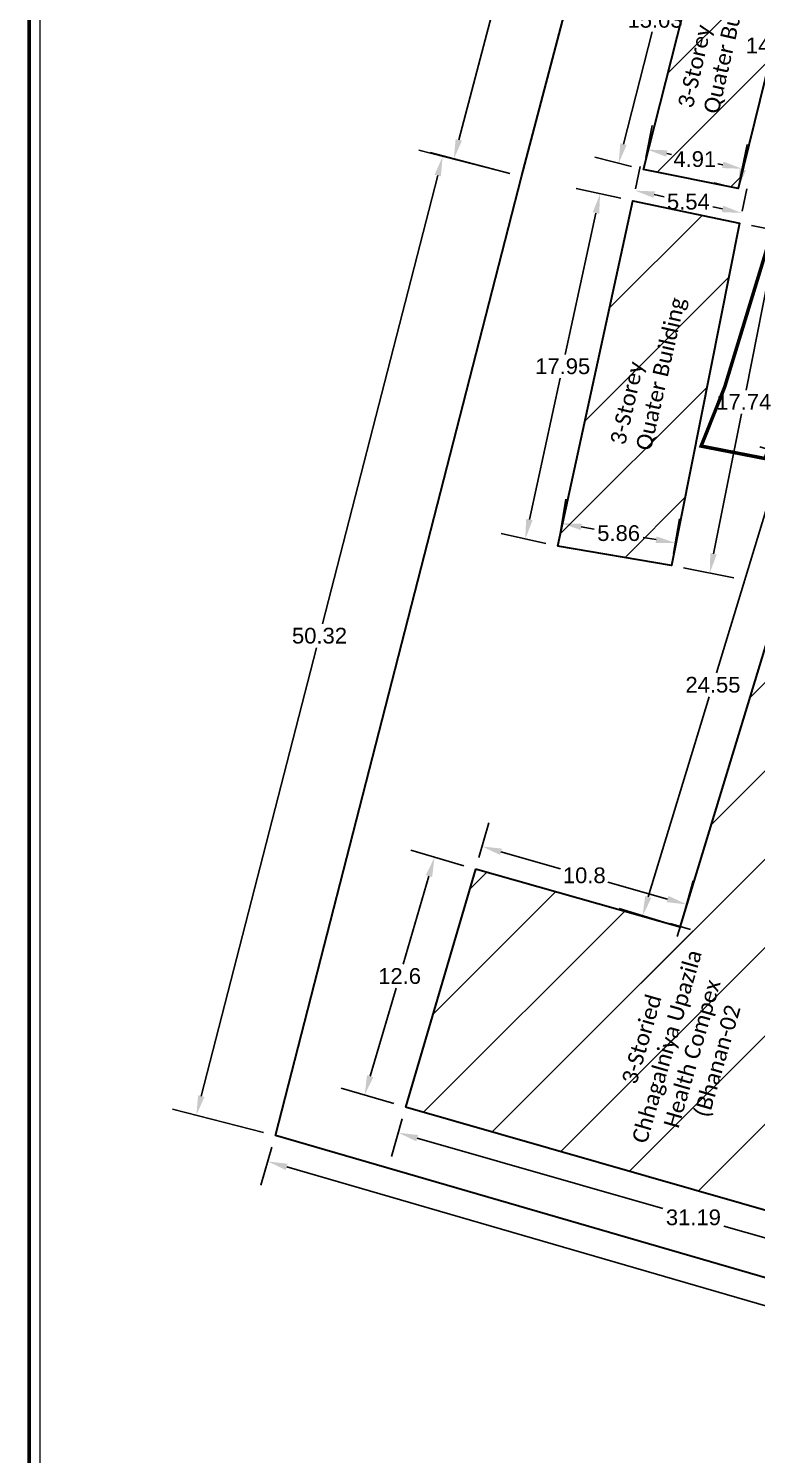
# Model space of a CAD drawing. Header units: metres. Extents: x 347471 to 695982, y 2547992 to 5097170.
# Drawn here: x 347471 to 347507.9, y 2548522.7 to 2548595.2 of the extents above; entities that cross this region are included whole.
import ezdxf

# ---------------------------------------------------------------- set-up
doc = ezdxf.new("R2010")
doc.units = ezdxf.units.M
doc.header["$PDMODE"] = 1
doc.header["$PDSIZE"] = -1
for name, color, linetype in [('Dim', 1, 'Continuous'), ('Gate', 1, 'Continuous'), ('KITCHEN', 16, 'Continuous'), ('pucca building', 140, 'Continuous'), ('QBLDG', 7, 'Continuous')]:
    doc.layers.add(name, color=color, linetype=linetype)
doc.layers.add('Frame', color=7, linetype='Continuous', lineweight=30, true_color=0xff6d34)
doc.layers.add('Paved Road', color=201, linetype='Continuous', lineweight=18)
doc.layers.add('Property Line', color=1, linetype='Continuous', lineweight=30)
doc.styles.add('SFTR_Arial', font='arial.ttf')
doc.dimstyles.new('ISO-25', dxfattribs={"dimtxt": 2.5, "dimasz": 2.5, "dimexe": 1.25, "dimexo": 0.625, "dimtad": 1, "dimtxsty": 'Standard', "dimcen": 2.5, "dimadec": 0, "dimazin": 0, "dimtfac": 1, "dimtmove": 0, "dimatfit": 3, "dimfxl": 1, "dimarcsym": 0})
pattern_1 = [(45, (-358.141, 2.8265), (-2.2450640303, 2.2450640303), [])]

# ---------------------------------------------------------------- blocks, each defined once
blk = doc.blocks.new('Cross')
at = {"color": 0, "linetype": 'Continuous', "flags": 128}
for points in [[(0.54, 0), (-0.533, 0)], [(0, 0.534), (0, -0.534)]]:
    blk.add_lwpolyline(points, dxfattribs=at)
blk = doc.blocks.new('le')
for points in [[(348291.604, 2548623.118), (348291.604, 2548472.277), (348077.433, 2548472.277), (348077.433, 2548623.118)], [(348291.577, 2548623.09), (348291.577, 2548472.305), (348077.461, 2548472.305), (348077.461, 2548623.09)]]:
    blk.add_lwpolyline(points, close=True)
at = {"layer": 'Frame', "color": 7, "linetype": 'Continuous', "lineweight": 60}
blk.add_lwpolyline([(348291.577, 2548623.09), (348291.577, 2548472.305), (348077.461, 2548472.305), (348077.461, 2548623.09)], close=True, dxfattribs=at)
at = {"layer": 'Frame', "color": 7, "lineweight": 15}
blk.add_lwpolyline([(348257.356, 2548473.065, -0.414214), (348257.102, 2548472.811), (348078.221, 2548472.811, -0.414214), (348077.967, 2548473.065), (348077.967, 2548622.33, -0.414214), (348078.221, 2548622.584), (348257.102, 2548622.584, -0.414214), (348257.356, 2548622.33), (348257.356, 2548473.065)], format="xyb", dxfattribs=at)
blk = doc.blocks.new('*D29')
at = {"layer": 'Defpoints', "color": 0, "transparency": 16777216}
for p in [(347483.492, 2548538.898), (347483.107, 2548537.576), (347562.441, 2548515.945)]:
    blk.add_point(p, dxfattribs=at)
at = {"layer": 'Dim', "color": 0, "lineweight": -2, "transparency": 16777216}
for p, q in [((347483.317, 2548538.298), (347482.758, 2548536.375)), ((347484.067, 2548537.296), (347521.035, 2548526.548)), ((347561.096, 2548514.901), (347524.128, 2548525.649)), ((347562.267, 2548515.344), (347561.707, 2548513.421))]:
    blk.add_line(p, q, dxfattribs=at)
at = {"layer": 'Dim', "color": 0, "transparency": 16777216}
for points in [[(347484.114, 2548537.456), (347484.021, 2548537.136), (347483.107, 2548537.576)], [(347561.143, 2548515.061), (347561.05, 2548514.741), (347562.056, 2548514.622)]]:
    blk.add_solid(points, dxfattribs=at)
at = {"layer": 'Dim', "color": 0, "transparency": 16777216, "insert": (347522.582, 2548526.099), "char_height": 0.8, "attachment_point": 5, "style": 'SFTR_Arial'}
blk.add_mtext('82.22', dxfattribs=at)
blk = doc.blocks.new('*D30')
at = {"layer": 'Defpoints', "color": 0, "transparency": 16777216}
for p in [(347491.988, 2548588.665), (347496, 2548587.636), (347483.492, 2548538.898)]:
    blk.add_point(p, dxfattribs=at)
at = {"layer": 'Dim', "color": 0, "lineweight": -2, "transparency": 16777216}
for p, q in [((347495.395, 2548587.791), (347490.778, 2548588.976)), ((347491.74, 2548587.696), (347485.89, 2548564.905)), ((347479.729, 2548540.897), (347485.578, 2548563.688)), ((347482.886, 2548539.054), (347478.269, 2548540.239))]:
    blk.add_line(p, q, dxfattribs=at)
at = {"layer": 'Dim', "color": 0, "transparency": 16777216}
for points in [[(347491.578, 2548587.738), (347491.901, 2548587.655), (347491.988, 2548588.665)], [(347479.567, 2548540.938), (347479.89, 2548540.855), (347479.48, 2548539.928)]]:
    blk.add_solid(points, dxfattribs=at)
at = {"layer": 'Dim', "color": 0, "transparency": 16777216, "insert": (347485.734, 2548564.297), "char_height": 0.8, "attachment_point": 5, "style": 'SFTR_Arial'}
blk.add_mtext('50.32', dxfattribs=at)
blk = doc.blocks.new('*D31')
at = {"layer": 'Defpoints', "color": 0, "transparency": 16777216}
for p in [(347502.186, 2548625.156), (347505.63, 2548624.25), (347496, 2548587.636)]:
    blk.add_point(p, dxfattribs=at)
at = {"layer": 'Dim', "color": 0, "lineweight": -2, "transparency": 16777216}
for p, q in [((347505.025, 2548624.409), (347500.977, 2548625.474)), ((347501.932, 2548624.189), (347497.531, 2548607.457)), ((347492.81, 2548589.508), (347497.211, 2548606.24)), ((347495.396, 2548587.794), (347491.347, 2548588.859))]:
    blk.add_line(p, q, dxfattribs=at)
at = {"layer": 'Dim', "color": 0, "transparency": 16777216}
for points in [[(347501.77, 2548624.231), (347502.093, 2548624.147), (347502.186, 2548625.156)], [(347492.649, 2548589.551), (347492.972, 2548589.466), (347492.556, 2548588.541)]]:
    blk.add_solid(points, dxfattribs=at)
at = {"layer": 'Dim', "color": 0, "transparency": 16777216, "insert": (347497.371, 2548606.849), "char_height": 0.8, "attachment_point": 5, "style": 'SFTR_Arial'}
blk.add_mtext('37.86', dxfattribs=at)
blk = doc.blocks.new('*D45')
at = {"layer": 'Defpoints', "color": 0, "transparency": 16777216}
for p in [(347510.572, 2548601.574), (347506.998, 2548587.03), (347506.998, 2548587.03)]:
    blk.add_point(p, dxfattribs=at)
at = {"layer": 'Dim', "color": 0, "lineweight": -2, "transparency": 16777216}
for p, q in [((347509.965, 2548601.723), (347509.357, 2548601.873)), ((347510.332, 2548600.603), (347508.934, 2548594.911)), ((347507.236, 2548588.001), (347508.635, 2548593.694)), ((347506.391, 2548587.179), (347505.784, 2548587.328))]:
    blk.add_line(p, q, dxfattribs=at)
at = {"layer": 'Dim', "color": 0, "transparency": 16777216}
for points in [[(347510.17, 2548600.643), (347510.494, 2548600.563), (347510.571, 2548601.574)], [(347507.074, 2548588.041), (347507.398, 2548587.961), (347506.998, 2548587.03)]]:
    blk.add_solid(points, dxfattribs=at)
at = {"layer": 'Dim', "color": 0, "transparency": 16777216, "insert": (347508.784, 2548594.302), "char_height": 0.8, "attachment_point": 5, "style": 'SFTR_Arial'}
blk.add_mtext('14.98', dxfattribs=at)
blk = doc.blocks.new('*D46')
at = {"layer": 'Defpoints', "color": 0, "transparency": 16777216}
for p in [(347504.629, 2548602.887), (347505.888, 2548602.568), (347502.187, 2548588.004)]:
    blk.add_point(p, dxfattribs=at)
at = {"layer": 'Dim', "color": 0, "lineweight": -2, "transparency": 16777216}
for p, q in [((347505.282, 2548602.721), (347503.418, 2548603.195)), ((347504.383, 2548601.918), (347502.934, 2548596.214)), ((347501.175, 2548589.293), (347502.624, 2548594.997)), ((347501.582, 2548588.157), (347499.717, 2548588.631))]:
    blk.add_line(p, q, dxfattribs=at)
at = {"layer": 'Dim', "color": 0, "transparency": 16777216}
for points in [[(347504.222, 2548601.959), (347504.545, 2548601.877), (347504.629, 2548602.887)], [(347501.014, 2548589.334), (347501.337, 2548589.252), (347500.929, 2548588.323)]]:
    blk.add_solid(points, dxfattribs=at)
at = {"layer": 'Dim', "color": 0, "transparency": 16777216, "insert": (347502.779, 2548595.605), "char_height": 0.8, "attachment_point": 5, "style": 'SFTR_Arial'}
blk.add_mtext('15.03', dxfattribs=at)
blk = doc.blocks.new('*D47')
at = {"layer": 'Defpoints', "color": 0, "transparency": 16777216}
for p in [(347502.392, 2548589.012), (347502.187, 2548588.004), (347506.998, 2548587.03)]:
    blk.add_point(p, dxfattribs=at)
at = {"layer": 'Dim', "color": 0, "lineweight": -2, "transparency": 16777216}
for p, q in [((347502.311, 2548588.616), (347502.64, 2548590.238)), ((347507.122, 2548587.642), (347507.45, 2548589.264)), ((347503.372, 2548588.814), (347503.619, 2548588.764)), ((347506.222, 2548588.237), (347505.975, 2548588.287))]:
    blk.add_line(p, q, dxfattribs=at)
at = {"layer": 'Dim', "color": 0, "transparency": 16777216}
for points in [[(347503.405, 2548588.977), (347503.339, 2548588.651), (347502.392, 2548589.012)], [(347506.255, 2548588.4), (347506.189, 2548588.074), (347507.202, 2548588.039)]]:
    blk.add_solid(points, dxfattribs=at)
at = {"layer": 'Dim', "color": 0, "transparency": 16777216, "insert": (347504.797, 2548588.526), "char_height": 0.8, "attachment_point": 5, "style": 'SFTR_Arial'}
blk.add_mtext('4.91', dxfattribs=at)
blk = doc.blocks.new('*D48')
at = {"layer": 'Defpoints', "color": 0, "transparency": 16777216}
for p in [(347501.65, 2548586.406), (347507.072, 2548585.271), (347507.181, 2548585.793)]:
    blk.add_point(p, dxfattribs=at)
at = {"layer": 'Dim', "color": 0, "lineweight": -2, "transparency": 16777216}
for p, q in [((347501.778, 2548587.018), (347502.016, 2548588.152)), ((347502.738, 2548586.723), (347503.233, 2548586.62)), ((347507.2, 2548585.882), (347507.437, 2548587.016)), ((347506.202, 2548585.998), (347505.708, 2548586.101))]:
    blk.add_line(p, q, dxfattribs=at)
at = {"layer": 'Dim', "color": 0, "transparency": 16777216}
for points in [[(347502.773, 2548586.886), (347502.704, 2548586.56), (347501.76, 2548586.928)], [(347506.236, 2548586.161), (347506.168, 2548585.835), (347507.181, 2548585.793)]]:
    blk.add_solid(points, dxfattribs=at)
at = {"layer": 'Dim', "color": 0, "transparency": 16777216, "insert": (347504.47, 2548586.361), "char_height": 0.8, "attachment_point": 5, "style": 'SFTR_Arial'}
blk.add_mtext('5.54', dxfattribs=at)
blk = doc.blocks.new('*D49')
at = {"layer": 'Defpoints', "color": 0, "transparency": 16777216}
for p in [(347499.989, 2548586.766), (347501.65, 2548586.406), (347497.846, 2548568.864)]:
    blk.add_point(p, dxfattribs=at)
at = {"layer": 'Dim', "color": 0, "lineweight": -2, "transparency": 16777216}
for p, q in [((347501.039, 2548586.539), (347498.767, 2548587.031)), ((347499.777, 2548585.789), (347498.218, 2548578.604)), ((347496.396, 2548570.202), (347497.954, 2548577.387)), ((347497.235, 2548568.996), (347494.963, 2548569.489))]:
    blk.add_line(p, q, dxfattribs=at)
at = {"layer": 'Dim', "color": 0, "transparency": 16777216}
for points in [[(347499.614, 2548585.825), (347499.94, 2548585.754), (347499.989, 2548586.766)], [(347496.233, 2548570.237), (347496.559, 2548570.166), (347496.184, 2548569.224)]]:
    blk.add_solid(points, dxfattribs=at)
at = {"layer": 'Dim', "color": 0, "transparency": 16777216, "insert": (347498.086, 2548577.995), "char_height": 0.8, "attachment_point": 5, "style": 'SFTR_Arial'}
blk.add_mtext('17.95', dxfattribs=at)
blk = doc.blocks.new('*D50')
at = {"layer": 'Defpoints', "color": 0, "transparency": 16777216}
for p in [(347498.042, 2548570.007), (347497.845, 2548568.86), (347503.618, 2548567.87)]:
    blk.add_point(p, dxfattribs=at)
at = {"layer": 'Dim', "color": 0, "lineweight": -2, "transparency": 16777216}
for p, q in [((347497.951, 2548569.476), (347498.253, 2548571.239)), ((347503.723, 2548568.485), (347504.026, 2548570.248)), ((347499.027, 2548569.838), (347499.689, 2548569.724)), ((347502.829, 2548569.185), (347502.167, 2548569.299))]:
    blk.add_line(p, q, dxfattribs=at)
at = {"layer": 'Dim', "color": 0, "transparency": 16777216}
for points in [[(347499.055, 2548570.002), (347498.999, 2548569.673), (347498.042, 2548570.007)], [(347502.857, 2548569.349), (347502.801, 2548569.021), (347503.814, 2548569.016)]]:
    blk.add_solid(points, dxfattribs=at)
at = {"layer": 'Dim', "color": 0, "transparency": 16777216, "insert": (347500.928, 2548569.511), "char_height": 0.8, "attachment_point": 5, "style": 'SFTR_Arial'}
blk.add_mtext('5.86', dxfattribs=at)
blk = doc.blocks.new('*D51')
at = {"layer": 'Defpoints', "color": 0, "transparency": 16777216}
for p in [(347507.072, 2548585.271), (347503.618, 2548567.87), (347505.555, 2548567.485)]:
    blk.add_point(p, dxfattribs=at)
at = {"layer": 'Dim', "color": 0, "lineweight": -2, "transparency": 16777216}
for p, q in [((347507.685, 2548585.149), (347510.235, 2548584.643)), ((347508.815, 2548583.905), (347507.402, 2548576.787)), ((347505.75, 2548568.466), (347507.163, 2548575.584)), ((347504.231, 2548567.748), (347506.781, 2548567.242))]:
    blk.add_line(p, q, dxfattribs=at)
at = {"layer": 'Dim', "color": 0, "transparency": 16777216}
for points in [[(347508.651, 2548583.938), (347508.978, 2548583.873), (347509.009, 2548584.886)], [(347505.586, 2548568.498), (347505.913, 2548568.433), (347505.555, 2548567.485)]]:
    blk.add_solid(points, dxfattribs=at)
at = {"layer": 'Dim', "color": 0, "transparency": 16777216, "insert": (347507.282, 2548576.185), "char_height": 0.8, "attachment_point": 5, "style": 'SFTR_Arial'}
blk.add_mtext('17.74', dxfattribs=at)
blk = doc.blocks.new('*D52')
at = {"layer": 'Defpoints', "color": 0, "transparency": 16777216}
for p in [(347493.988, 2548553.588), (347493.659, 2548552.428), (347504.049, 2548549.481)]:
    blk.add_point(p, dxfattribs=at)
at = {"layer": 'Dim', "color": 0, "lineweight": -2, "transparency": 16777216}
for p, q in [((347493.83, 2548553.029), (347494.329, 2548554.791)), ((347494.95, 2548553.315), (347497.981, 2548552.456)), ((347503.416, 2548550.914), (347500.386, 2548551.774)), ((347504.22, 2548550.082), (347504.719, 2548551.844))]:
    blk.add_line(p, q, dxfattribs=at)
at = {"layer": 'Dim', "color": 0, "transparency": 16777216}
for points in [[(347494.996, 2548553.476), (347494.905, 2548553.155), (347493.988, 2548553.588)], [(347503.462, 2548551.075), (347503.371, 2548550.754), (347504.378, 2548550.642)]]:
    blk.add_solid(points, dxfattribs=at)
at = {"layer": 'Dim', "color": 0, "transparency": 16777216, "insert": (347499.183, 2548552.115), "char_height": 0.8, "attachment_point": 5, "style": 'SFTR_Arial'}
blk.add_mtext('10.8', dxfattribs=at)
blk = doc.blocks.new('*D53')
at = {"layer": 'Defpoints', "color": 0, "transparency": 16777216}
for p in [(347493.659, 2548552.428), (347488.027, 2548540.951), (347490.11, 2548540.34)]:
    blk.add_point(p, dxfattribs=at)
at = {"layer": 'Dim', "color": 0, "lineweight": -2, "transparency": 16777216}
for p, q in [((347493.06, 2548552.604), (347490.377, 2548553.391)), ((347491.295, 2548552.08), (347489.98, 2548547.604)), ((347488.309, 2548541.911), (347489.623, 2548546.387)), ((347489.51, 2548540.516), (347486.827, 2548541.304))]:
    blk.add_line(p, q, dxfattribs=at)
at = {"layer": 'Dim', "color": 0, "transparency": 16777216}
for points in [[(347491.135, 2548552.127), (347491.455, 2548552.033), (347491.577, 2548553.039)], [(347488.149, 2548541.958), (347488.469, 2548541.864), (347488.027, 2548540.951)]]:
    blk.add_solid(points, dxfattribs=at)
at = {"layer": 'Dim', "color": 0, "transparency": 16777216, "insert": (347489.802, 2548546.995), "char_height": 0.8, "attachment_point": 5, "style": 'SFTR_Arial'}
blk.add_mtext('12.6', dxfattribs=at)
blk = doc.blocks.new('*D54')
at = {"layer": 'Defpoints', "color": 0, "transparency": 16777216}
for p in [(347490.11, 2548540.34), (347489.735, 2548539.035), (347520.092, 2548531.728)]:
    blk.add_point(p, dxfattribs=at)
at = {"layer": 'Dim', "color": 0, "lineweight": -2, "transparency": 16777216}
for p, q in [((347489.937, 2548539.739), (347489.39, 2548537.834)), ((347490.696, 2548538.759), (347503.176, 2548535.175)), ((347518.756, 2548530.7), (347506.276, 2548534.284)), ((347519.92, 2548531.128), (347519.372, 2548529.222))]:
    blk.add_line(p, q, dxfattribs=at)
at = {"layer": 'Dim', "color": 0, "transparency": 16777216}
for points in [[(347490.742, 2548538.919), (347490.65, 2548538.599), (347489.735, 2548539.035)], [(347518.802, 2548530.86), (347518.71, 2548530.539), (347519.717, 2548530.423)]]:
    blk.add_solid(points, dxfattribs=at)
at = {"layer": 'Dim', "color": 0, "transparency": 16777216, "insert": (347504.726, 2548534.729), "char_height": 0.8, "attachment_point": 5, "style": 'SFTR_Arial'}
blk.add_mtext('31.19', dxfattribs=at)
blk = doc.blocks.new('*D55')
at = {"layer": 'Defpoints', "color": 0, "transparency": 16777216}
for p in [(347509.295, 2548573.547), (347511.201, 2548572.967), (347504.049, 2548549.481)]:
    blk.add_point(p, dxfattribs=at)
at = {"layer": 'Dim', "color": 0, "lineweight": -2, "transparency": 16777216}
for p, q in [((347510.603, 2548573.149), (347508.099, 2548573.911)), ((347509.004, 2548572.59), (347505.904, 2548562.413)), ((347502.435, 2548551.018), (347505.534, 2548561.196)), ((347503.451, 2548549.663), (347500.947, 2548550.426))]:
    blk.add_line(p, q, dxfattribs=at)
at = {"layer": 'Dim', "color": 0, "transparency": 16777216}
for points in [[(347508.844, 2548572.639), (347509.163, 2548572.542), (347509.295, 2548573.547)], [(347502.275, 2548551.067), (347502.594, 2548550.97), (347502.143, 2548550.062)]]:
    blk.add_solid(points, dxfattribs=at)
at = {"layer": 'Dim', "color": 0, "transparency": 16777216, "insert": (347505.719, 2548561.804), "char_height": 0.8, "attachment_point": 5, "style": 'SFTR_Arial'}
blk.add_mtext('24.55', dxfattribs=at)

msp = doc.modelspace()

# ---------------------------------------------------------------- hatches: boundary and pattern name
at = {"layer": 'Gate', "true_color": 0x7aafdf}
h = msp.add_hatch(dxfattribs=at)
h.set_pattern_fill('ANSI31', color=143)
h.set_pattern_definition(pattern_1)
h.paths.add_polyline_path([(347510.572, 2548601.574), (347505.888, 2548602.568), (347502.188, 2548588.006), (347506.995, 2548587.031)])
h.paths.add_polyline_path([(347503.675, 2548591.104), (347505.781, 2548600.334), (347508.51, 2548599.711), (347506.405, 2548590.481)], flags=24)
h = msp.add_hatch(dxfattribs=at)
h.set_pattern_fill('ANSI31', color=143)
h.set_pattern_definition(pattern_1)
h.paths.add_polyline_path([(347536.656, 2548589.356), (347543.88, 2548587.425), (347535.469, 2548555.301), (347535.885, 2548555.025), (347536.081, 2548555.318), (347535.988, 2548554.956), (347535.469, 2548555.301), (347531.25, 2548539.186), (347531.246, 2548539.187), (347531.204, 2548539.028), (347524.545, 2548540.516), (347524.075, 2548540.625), (347523.999, 2548540.318), (347523.766, 2548540.705), (347525.113, 2548545.985), (347521.826, 2548546.84), (347522.845, 2548550.183), (347522.355, 2548551.073), (347515.037, 2548552.942), (347514.63, 2548553.046), (347510.462, 2548539.037), (347521.232, 2548536.052), (347520.092, 2548531.728), (347490.11, 2548540.34), (347493.659, 2548552.428), (347504.049, 2548549.481), (347504.217, 2548550.031), (347511.201, 2548572.967), (347512.613, 2548572.612), (347515.579, 2548582.71), (347522.787, 2548580.463), (347518.867, 2548567.287), (347521.515, 2548566.609), (347523.67, 2548574.916), (347532.29, 2548572.707), (347536.665, 2548589.354), (347536.658, 2548589.363)])
h.paths.add_polyline_path([(347517.571, 2548562.932), (347525.676, 2548560.859), (347523.63, 2548553.044), (347515.266, 2548555.183)], flags=16)
h.paths.add_polyline_path([(347523.123, 2548551.109), (347522.028, 2548546.926), (347525.335, 2548546.116), (347525.339, 2548546.133), (347525.341, 2548546.134), (347525.336, 2548546.116), (347522.028, 2548546.926), (347523.065, 2548550.887), (347522.909, 2548551.164)], flags=16)
h.paths.add_polyline_path([(347506.137, 2548546.046), (347511.578, 2548563.922), (347512.981, 2548563.495), (347507.54, 2548545.619)], flags=24)
h.paths.add_polyline_path([(347516.413, 2548554.468), (347520.773, 2548553.457), (347520.502, 2548552.288), (347516.142, 2548553.299)], flags=24)
h.paths.add_polyline_path([(347520.077, 2548565.566), (347526.924, 2548563.978), (347526.653, 2548562.809), (347519.806, 2548564.397)], flags=24)
h.paths.add_polyline_path([(347519.156, 2548555.005), (347520.982, 2548563.009), (347522.412, 2548562.683), (347520.586, 2548554.679)], flags=8)
h.paths.add_polyline_path([(347495.91, 2548524.553), (347499.298, 2548536.283), (347504.697, 2548534.723), (347501.308, 2548522.993)], flags=25)
h.paths.add_polyline_path([(347527.13, 2548546.303), (347537.134, 2548582.409), (347538.695, 2548581.977), (347528.691, 2548545.871)], flags=24)
h = msp.add_hatch(dxfattribs=at)
h.set_pattern_fill('ANSI31', color=143)
h.set_pattern_definition(pattern_1)
h.paths.add_polyline_path([(347507.068, 2548585.271), (347501.65, 2548586.404), (347497.846, 2548568.864), (347497.845, 2548568.86), (347503.614, 2548567.87)])
h.paths.add_polyline_path([(347500.237, 2548573.98), (347502.343, 2548583.21), (347505.072, 2548582.587), (347502.967, 2548573.358)], flags=24)
h = msp.add_hatch(dxfattribs=at)
h.set_pattern_fill('ANSI31', color=143)
h.set_pattern_definition(pattern_1)
h.paths.add_polyline_path([(347512.829, 2548546.991), (347493.659, 2548552.428), (347490.11, 2548540.34), (347520.092, 2548531.728), (347521.232, 2548536.052), (347510.462, 2548539.037)])
h.paths.add_polyline_path([(347495.91, 2548524.553), (347499.298, 2548536.283), (347504.697, 2548534.723), (347501.308, 2548522.993)], flags=25)

# ---------------------------------------------------------------- linework, layer by layer
at = {"layer": 'Paved Road', "color": 1, "linetype": 'Continuous', "ltscale": 20, "const_width": 0.178}
msp.add_lwpolyline([(347513.344, 2548601.682), (347511.542, 2548594.092), (347506.312, 2548576.934), (347505.119, 2548573.94), (347508.363, 2548573.308), (347510.872, 2548580.505), (347514.783, 2548594.631), (347515.809, 2548598.346)], dxfattribs=at)
at = {"layer": 'Property Line', "color": 6, "flags": 128}
for points in [[(347483.492, 2548538.898), (347496, 2548587.636), (347505.63, 2548624.25), (347539.183, 2548615.784), (347554.359, 2548612.227), (347558.998, 2548611.033), (347560.766, 2548618.804), (347563.294, 2548618.144)], [(347567.669, 2548616.936), (347568.564, 2548616.706), (347595.342, 2548609.428), (347595.647, 2548609.327), (347616.095, 2548605.355), (347625.131, 2548603.462), (347630.238, 2548602.457), (347632.277, 2548602.241), (347646.265, 2548599.653), (347632.739, 2548567.169), (347624.703, 2548547.177), (347614.184, 2548517.238), (347608.145, 2548502.962), (347575.639, 2548512.519), (347562.846, 2548515.914), (347562.441, 2548515.945), (347483.492, 2548538.898)]]:
    msp.add_lwpolyline(points, dxfattribs=at)
at = {"layer": 'pucca building', "lineweight": 30}
for p, q in [((347493.659, 2548552.428), (347490.11, 2548540.34)), ((347504.049, 2548549.481), (347493.659, 2548552.428)), ((347520.092, 2548531.728), (347490.11, 2548540.34))]:
    msp.add_line(p, q, dxfattribs=at)
for points in [[(347505.888, 2548602.568), (347510.572, 2548601.574), (347506.998, 2548587.03), (347502.187, 2548588.004), (347505.888, 2548602.568)], [(347497.846, 2548568.864), (347501.65, 2548586.406), (347507.072, 2548585.271), (347503.618, 2548567.87), (347497.845, 2548568.86)], [(347504.049, 2548549.481), (347511.201, 2548572.967), (347512.613, 2548572.612), (347515.579, 2548582.71), (347522.787, 2548580.463), (347518.867, 2548567.287), (347530.129, 2548564.406)]]:
    msp.add_lwpolyline(points, dxfattribs=at)
at = {"layer": 'QBLDG', "linetype": 'ByBlock', "flags": 128}
for points in [[(347506.995, 2548587.031), (347510.572, 2548601.574), (347505.888, 2548602.568), (347502.186, 2548588.007)], [(347497.845, 2548568.86), (347501.647, 2548586.404), (347507.068, 2548585.271), (347503.614, 2548567.87)]]:
    msp.add_lwpolyline(points, close=True, dxfattribs=at)

# ---------------------------------------------------------------- block references
at = {"layer": 'Gate', "xscale": 1.109344182909168, "yscale": 1.109344182909168, "zscale": 1.109344182909168}
msp.add_blockref('le', (-38666.721, -278646.846), dxfattribs=at)
at = {"layer": 'KITCHEN', "rotation": 253.0140883407756}
msp.add_blockref('Cross', (347504.062, 2548549.521), dxfattribs=at)

# ---------------------------------------------------------------- texts
at = {"char_height": 0.8, "attachment_point": 1}
for s, insert, rotation in [('{\\fCalibri|b0|i0|c0|p34;3-Storey \\PQuater Building }', (347503.915, 2548591.254), 77.14971), ('{\\fCalibri|b0|i0|c0|p34;3-Storey \\PQuater Building }', (347500.477, 2548574.131), 77.14971), ('\\pxqc;{\\fCalibri|b0|i0|c0|p34;3-Storied\\PChhagalniya Upazila \\PHealth Compex \\P(Bhanan-02}', (347496.157, 2548524.69), 73.88634)]:
    msp.add_mtext_dynamic_manual_height_columns(s, width=40, gutter_width=12.5, heights=[0], dxfattribs=dict(at, insert=insert, rotation=rotation))

# ---------------------------------------------------------------- dimensions: what is measured, and where the dimension line sits
at = {"layer": 'Dim', "color": 0}
for p1, p2, distance, picture, middle in [((347496, 2548587.636), (347505.63, 2548624.25), 3.561, '*D31', (347497.371, 2548606.849)), ((347502.187, 2548588.004), (347505.888, 2548602.568), 1.299, '*D46', (347502.779, 2548595.605)), ((347510.572, 2548601.574), (347506.998, 2548587.03), -0.001, '*D45', (347508.784, 2548594.302)), ((347506.998, 2548587.03), (347502.187, 2548588.004), -1.029, '*D47', (347504.797, 2548588.526)), ((347483.492, 2548538.898), (347496, 2548587.636), 4.142, '*D30', (347485.734, 2548564.297)), ((347501.65, 2548586.406), (347507.072, 2548585.271), 0.534, '*D48', (347504.47, 2548586.361)), ((347497.846, 2548568.864), (347501.65, 2548586.406), 1.7, '*D49', (347498.086, 2548577.995)), ((347507.072, 2548585.271), (347503.618, 2548567.87), 1.975, '*D51', (347507.282, 2548576.185)), ((347504.049, 2548549.481), (347511.201, 2548572.967), 1.992, '*D55', (347505.719, 2548561.804)), ((347503.618, 2548567.87), (347497.845, 2548568.86), -1.163, '*D50', (347500.928, 2548569.511)), ((347504.049, 2548549.481), (347493.659, 2548552.428), -1.206, '*D52', (347499.183, 2548552.115)), ((347493.659, 2548552.428), (347490.11, 2548540.34), -2.171, '*D53', (347489.802, 2548546.995)), ((347520.092, 2548531.728), (347490.11, 2548540.34), 1.358, '*D54', (347504.726, 2548534.729)), ((347562.441, 2548515.945), (347483.492, 2548538.898), 1.378, '*D29', (347522.582, 2548526.099))]:
    dim = msp.add_aligned_dim(p1=p1, p2=p2, distance=distance, dimstyle='ISO-25', override={"dimtxt": 0.8, "dimasz": 1, "dimgap": 0.2, "dimtih": 1, "dimtoh": 1, "dimdsep": 46, "dimtxsty": 'SFTR_Arial', "dimcen": 0, "dimarcsym": 1}, dxfattribs=at)
    dim.commit()
    dim.dimension.update_dxf_attribs({"geometry": picture, "text_midpoint": middle})

doc.saveas('drawing.dxf')
